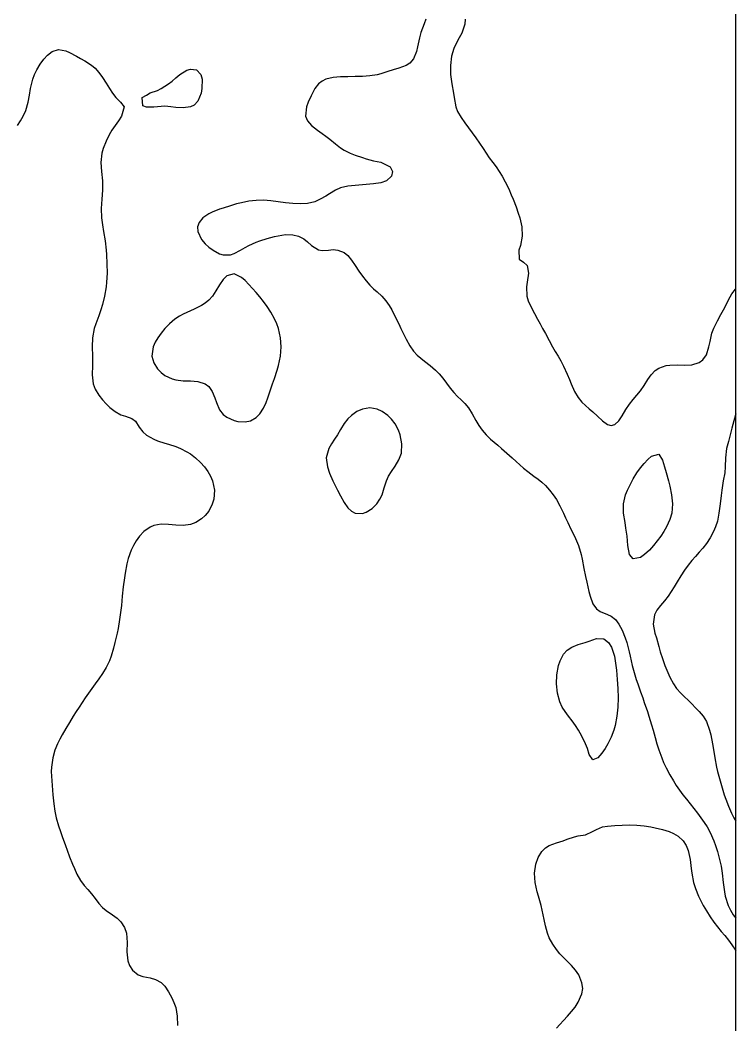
# Model space of a CAD drawing. Header units: metres. Extents: x 0 to 190, y 0 to 286.
# Drawn here: x 147 to 190, y 50.7 to 110.9 of the extents above; entities that cross this region are included whole.
import ezdxf

# ---------------------------------------------------------------- set-up
doc = ezdxf.new("R2010")
doc.units = ezdxf.units.M
doc.layers.add('engrave', color=7, linetype='Continuous')
doc.layers.add('outline', color=7, linetype='Continuous')

msp = doc.modelspace()

# ---------------------------------------------------------------- linework, layer by layer
at = {"layer": 'engrave'}
for points in [[(171.39, 110.97), (171.29, 110.7), (171.1, 110.17), (171.01, 109.86), (170.89, 109.31), (170.83, 109.03), (170.66, 108.6), (170.44, 108.33), (170.22, 108.19), (169.78, 108.04), (169.44, 107.93), (169.12, 107.83), (168.69, 107.69), (168.47, 107.63), (168.03, 107.57), (167.59, 107.54), (167.15, 107.53), (166.71, 107.52), (166.27, 107.51), (165.83, 107.47), (165.39, 107.38), (165.17, 107.26), (164.95, 107.1), (164.73, 106.81), (164.51, 106.38), (164.34, 105.99), (164.23, 105.71), (164.18, 105.16), (164.3, 104.88), (164.54, 104.61), (164.9, 104.33), (165.17, 104.13), (165.39, 103.97), (165.63, 103.78), (165.97, 103.5), (166.27, 103.27), (166.49, 103.13), (166.86, 102.95), (167.15, 102.82), (167.59, 102.68), (167.81, 102.6), (168.25, 102.49), (168.69, 102.4), (168.9, 102.31), (169.25, 102.12), (169.39, 101.84), (169.34, 101.56), (169.04, 101.28), (168.69, 101.17), (168.25, 101.1), (167.81, 101.06), (167.37, 101.02), (167.15, 101), (166.71, 100.96), (166.27, 100.86), (165.98, 100.73), (165.61, 100.51), (165.39, 100.36), (165.06, 100.18), (164.73, 100.02), (164.29, 99.92), (163.85, 99.9), (163.42, 99.92), (162.98, 99.97), (162.54, 100.03), (162.1, 100.09), (161.66, 100.12), (161.22, 100.11), (160.78, 100.06), (160.34, 99.97), (160.04, 99.9), (159.68, 99.79), (159.24, 99.65), (159.02, 99.58), (158.58, 99.41), (158.37, 99.31), (158.02, 99.07), (157.8, 98.79), (157.7, 98.52), (157.71, 98.24), (157.93, 97.77), (158.15, 97.51), (158.37, 97.31), (158.63, 97.13), (159.02, 96.91), (159.24, 96.84), (159.68, 96.84), (159.9, 96.92), (160.27, 97.13), (160.56, 97.29), (160.78, 97.41), (161.22, 97.61), (161.44, 97.69), (161.88, 97.83), (162.32, 97.94), (162.54, 97.99), (162.98, 98.06), (163.42, 98.05), (163.75, 97.96), (164.07, 97.8), (164.29, 97.63), (164.54, 97.41), (164.95, 97.15), (165.17, 97.11), (165.56, 97.13), (165.83, 97.16), (166.11, 97.13), (166.49, 96.98), (166.71, 96.8), (166.93, 96.53), (167.15, 96.21), (167.37, 95.87), (167.59, 95.56), (167.81, 95.28), (168.03, 95.03), (168.25, 94.81), (168.47, 94.63), (168.75, 94.37), (169, 94.09), (169.19, 93.81), (169.35, 93.54), (169.56, 93.12), (169.77, 92.7), (169.9, 92.43), (170.04, 92.15), (170.22, 91.79), (170.44, 91.38), (170.66, 91.07), (170.88, 90.83), (171.1, 90.64), (171.32, 90.47), (171.66, 90.21), (171.98, 89.94), (172.2, 89.72), (172.42, 89.46), (172.64, 89.16), (172.86, 88.85), (173.08, 88.59), (173.3, 88.36), (173.52, 88.16), (173.74, 87.94), (173.96, 87.67), (174.17, 87.32), (174.39, 86.91), (174.57, 86.62), (174.77, 86.34), (175.01, 86.06), (175.27, 85.8), (175.49, 85.61), (175.71, 85.43), (175.94, 85.23), (176.26, 84.96), (176.57, 84.68), (176.81, 84.45), (177.03, 84.25), (177.25, 84.06), (177.51, 83.85), (177.88, 83.57), (178.13, 83.39), (178.35, 83.21), (178.57, 83.01), (178.82, 82.74), (179.04, 82.46), (179.23, 82.18), (179.44, 81.79), (179.65, 81.36), (179.78, 81.08), (179.91, 80.8), (180.1, 80.39), (180.31, 79.97), (180.44, 79.7), (180.55, 79.42), (180.71, 78.87), (180.77, 78.59), (180.88, 78.04), (180.98, 77.56), (181.06, 77.21), (181.17, 76.65), (181.25, 76.38), (181.42, 75.93), (181.64, 75.62), (181.86, 75.46), (182.3, 75.28), (182.52, 75.19), (182.77, 74.99), (182.98, 74.71), (183.18, 74.34), (183.35, 73.88), (183.45, 73.61), (183.59, 73.05), (183.66, 72.78), (183.78, 72.22), (183.85, 71.95), (184.02, 71.39), (184.11, 71.12), (184.28, 70.64), (184.41, 70.29), (184.5, 70.01), (184.69, 69.46), (184.78, 69.18), (184.93, 68.66), (185.03, 68.35), (185.15, 67.9), (185.26, 67.52), (185.37, 67.17), (185.55, 66.69), (185.66, 66.41), (185.81, 66.09), (186.03, 65.67), (186.25, 65.3), (186.42, 65.03), (186.61, 64.75), (186.82, 64.47), (187.03, 64.2), (187.25, 63.92), (187.48, 63.64), (187.7, 63.37), (187.9, 63.09), (188.1, 62.81), (188.27, 62.54), (188.45, 62.2), (188.67, 61.71), (188.77, 61.43), (188.89, 61.07), (189.02, 60.6), (189.11, 60.19), (189.17, 59.77), (189.24, 59.22), (189.31, 58.66), (189.35, 58.39), (189.53, 57.83), (189.67, 57.56), (189.84, 57.28), (190, 57.07)], [(173.75, 110.97), (173.74, 110.68), (173.55, 110.14), (173.4, 109.86), (173.25, 109.59), (173.08, 109.22), (172.94, 108.76), (172.87, 108.2), (172.88, 107.65), (172.95, 107.1), (173.05, 106.54), (173.09, 106.27), (173.2, 105.71), (173.3, 105.44), (173.52, 105.08), (173.74, 104.77), (173.96, 104.47), (174.17, 104.16), (174.39, 103.86), (174.61, 103.55), (174.83, 103.22), (175.01, 102.95), (175.2, 102.67), (175.41, 102.39), (175.61, 102.12), (175.79, 101.84), (175.97, 101.56), (176.15, 101.23), (176.37, 100.8), (176.52, 100.45), (176.63, 100.18), (176.81, 99.72), (176.94, 99.35), (177.03, 99.07), (177.15, 98.52), (177.18, 97.96), (177.08, 97.41), (176.98, 97.13), (177, 96.58), (177.25, 96.4), (177.47, 96.21), (177.56, 95.75), (177.48, 95.2), (177.44, 94.92), (177.46, 94.37), (177.53, 94.09), (177.69, 93.74), (177.91, 93.33), (178.1, 92.98), (178.25, 92.7), (178.4, 92.43), (178.57, 92.12), (178.79, 91.71), (179, 91.32), (179.16, 91.04), (179.33, 90.77), (179.49, 90.49), (179.66, 90.17), (179.88, 89.69), (180.01, 89.38), (180.12, 89.11), (180.32, 88.65), (180.54, 88.29), (180.76, 88.02), (180.98, 87.81), (181.2, 87.62), (181.42, 87.43), (181.7, 87.17), (182, 86.89), (182.3, 86.67), (182.52, 86.61), (182.74, 86.67), (182.98, 86.89), (183.18, 87.19), (183.4, 87.57), (183.62, 87.9), (183.84, 88.18), (184.06, 88.43), (184.28, 88.7), (184.49, 89.02), (184.71, 89.37), (184.91, 89.66), (185.15, 89.92), (185.37, 90.06), (185.81, 90.21), (186.03, 90.24), (186.47, 90.26), (186.91, 90.24), (187.35, 90.26), (187.79, 90.39), (188.01, 90.55), (188.23, 90.84), (188.38, 91.32), (188.45, 91.65), (188.56, 92.15), (188.67, 92.45), (188.89, 92.89), (189.1, 93.26), (189.26, 93.54), (189.39, 93.81), (189.55, 94.14), (189.76, 94.51), (189.98, 94.78), (190, 94.8)], [(146.89, 104.61), (147.08, 104.88), (147.24, 105.16), (147.39, 105.49), (147.54, 105.99), (147.61, 106.42), (147.67, 106.82), (147.81, 107.37), (147.92, 107.65), (148.05, 107.93), (148.26, 108.28), (148.48, 108.58), (148.7, 108.82), (148.98, 109.03), (149.36, 109.16), (149.8, 109.08), (150.02, 108.98), (150.43, 108.76), (150.68, 108.62), (150.93, 108.48), (151.34, 108.22), (151.56, 108.03), (151.78, 107.78), (152, 107.48), (152.22, 107.14), (152.41, 106.82), (152.59, 106.54), (152.8, 106.27), (153.07, 105.99), (153.29, 105.71), (153.14, 105.16), (152.96, 104.88), (152.75, 104.61), (152.56, 104.33), (152.4, 104.05), (152.22, 103.67), (152.04, 103.22), (151.96, 102.95), (151.89, 102.39), (151.93, 101.84), (151.99, 101.28), (152, 101.01), (151.99, 100.73), (151.95, 100.18), (151.91, 99.62), (151.94, 99.07), (152, 98.64), (152.06, 98.24), (152.15, 97.69), (152.21, 97.13), (152.23, 96.86), (152.26, 96.3), (152.27, 95.75), (152.24, 95.2), (152.21, 94.92), (152.11, 94.37), (152, 93.87), (151.9, 93.54), (151.78, 93.19), (151.6, 92.7), (151.5, 92.43), (151.39, 91.87), (151.37, 91.32), (151.39, 90.77), (151.39, 90.21), (151.37, 89.66), (151.44, 89.11), (151.56, 88.79), (151.78, 88.43), (152, 88.16), (152.22, 87.91), (152.44, 87.7), (152.76, 87.45), (153.1, 87.25), (153.37, 87.17), (153.75, 87.04), (153.97, 86.88), (154.19, 86.52), (154.41, 86.23), (154.63, 86.03), (155.07, 85.79), (155.29, 85.7), (155.73, 85.56), (155.95, 85.5), (156.39, 85.35), (156.67, 85.23), (157.05, 85.04), (157.27, 84.91), (157.58, 84.68), (157.88, 84.4), (158.12, 84.13), (158.31, 83.85), (158.47, 83.57), (158.59, 83.29), (158.72, 82.74), (158.68, 82.19), (158.58, 81.89), (158.37, 81.48), (158.15, 81.21), (157.93, 81.01), (157.59, 80.8), (157.27, 80.68), (156.83, 80.61), (156.39, 80.63), (155.95, 80.68), (155.51, 80.7), (155.07, 80.61), (154.85, 80.52), (154.48, 80.25), (154.21, 79.97), (154.01, 79.7), (153.85, 79.42), (153.72, 79.14), (153.53, 78.64), (153.45, 78.31), (153.35, 77.76), (153.31, 77.48), (153.24, 76.93), (153.18, 76.38), (153.13, 75.82), (153.09, 75.55), (153.02, 74.99), (152.93, 74.44), (152.87, 74.16), (152.74, 73.61), (152.66, 73.27), (152.51, 72.78), (152.41, 72.5), (152.22, 72.1), (152, 71.75), (151.78, 71.43), (151.56, 71.12), (151.36, 70.84), (151.16, 70.56), (150.96, 70.29), (150.77, 70.01), (150.59, 69.73), (150.41, 69.46), (150.24, 69.18), (150.02, 68.81), (149.8, 68.44), (149.58, 68.07), (149.43, 67.8), (149.29, 67.52), (149.14, 67.15), (149.01, 66.69), (148.93, 66.13), (148.92, 65.86), (148.93, 65.58), (148.97, 65.03), (149.02, 64.47), (149.07, 63.92), (149.14, 63.48), (149.22, 63.09), (149.36, 62.61), (149.48, 62.26), (149.58, 61.96), (149.77, 61.43), (149.87, 61.15), (150.02, 60.75), (150.19, 60.32), (150.31, 60.05), (150.46, 59.72), (150.68, 59.34), (150.9, 59.04), (151.12, 58.79), (151.34, 58.54), (151.56, 58.26), (151.78, 57.96), (152, 57.71), (152.22, 57.53), (152.6, 57.28), (152.88, 57.08), (153.1, 56.86), (153.31, 56.52), (153.43, 56.17), (153.47, 55.62), (153.45, 55.06), (153.51, 54.51), (153.61, 54.23), (153.79, 53.96), (154.13, 53.68), (154.41, 53.57), (154.85, 53.49), (155.18, 53.4), (155.51, 53.22), (155.73, 52.99), (155.95, 52.66), (156.15, 52.3), (156.28, 52.02), (156.39, 51.71), (156.48, 51.19), (156.5, 50.64)], [(154.63, 105.7), (154.41, 105.78), (154.38, 106.27), (154.63, 106.42), (154.85, 106.55), (155.29, 106.7), (155.52, 106.82), (155.95, 107.09), (156.17, 107.26), (156.39, 107.45), (156.64, 107.65), (157.05, 107.91), (157.27, 107.98), (157.64, 107.93), (157.89, 107.65), (157.97, 107.37), (157.96, 106.82), (157.91, 106.54), (157.71, 106.05), (157.49, 105.82), (157.27, 105.71), (156.83, 105.65), (156.39, 105.68), (156.1, 105.71), (155.73, 105.75), (155.29, 105.71), (155.07, 105.69), (154.63, 105.7)], [(160.12, 86.86), (160.56, 86.84), (160.87, 86.89), (161.22, 87.09), (161.44, 87.31), (161.66, 87.66), (161.81, 88), (161.92, 88.28), (162.1, 88.81), (162.2, 89.11), (162.32, 89.44), (162.48, 89.94), (162.56, 90.21), (162.67, 90.77), (162.71, 91.32), (162.68, 91.87), (162.56, 92.43), (162.46, 92.7), (162.32, 93), (162.1, 93.4), (161.88, 93.75), (161.66, 94.05), (161.44, 94.33), (161.22, 94.58), (161, 94.83), (160.78, 95.07), (160.56, 95.3), (160.34, 95.48), (159.9, 95.7), (159.46, 95.59), (159.24, 95.37), (159.02, 95.04), (158.8, 94.68), (158.59, 94.37), (158.37, 94.12), (158.15, 93.95), (157.93, 93.8), (157.49, 93.59), (157.27, 93.49), (156.83, 93.29), (156.61, 93.16), (156.34, 92.98), (156.01, 92.7), (155.74, 92.43), (155.51, 92.15), (155.31, 91.87), (155.16, 91.6), (155.04, 91.32), (154.96, 90.77), (155.07, 90.38), (155.29, 90.02), (155.51, 89.79), (155.73, 89.62), (156.17, 89.41), (156.39, 89.35), (156.83, 89.3), (157.27, 89.29), (157.71, 89.25), (158.15, 89.12), (158.37, 88.95), (158.58, 88.66), (158.74, 88.28), (158.83, 88), (159.02, 87.55), (159.24, 87.28), (159.46, 87.11), (159.9, 86.92), (160.12, 86.86)], [(167.15, 81.35), (167.59, 81.33), (167.81, 81.41), (168.17, 81.63), (168.45, 81.91), (168.64, 82.19), (168.78, 82.46), (168.9, 82.87), (169.03, 83.29), (169.16, 83.57), (169.34, 83.86), (169.56, 84.17), (169.78, 84.56), (169.93, 84.96), (169.96, 85.51), (169.85, 86.06), (169.75, 86.34), (169.56, 86.71), (169.34, 87), (169.12, 87.22), (168.78, 87.45), (168.47, 87.59), (168.03, 87.67), (167.59, 87.6), (167.26, 87.45), (166.93, 87.22), (166.71, 87.01), (166.49, 86.73), (166.27, 86.38), (166.09, 86.06), (165.91, 85.79), (165.73, 85.51), (165.57, 85.23), (165.42, 84.68), (165.49, 84.13), (165.61, 83.75), (165.81, 83.29), (165.95, 83.02), (166.09, 82.74), (166.27, 82.39), (166.49, 81.99), (166.71, 81.68), (166.93, 81.47), (167.15, 81.35)], [(190, 87.32), (189.98, 87.26), (189.88, 86.89), (189.76, 86.45), (189.66, 86.06), (189.55, 85.66), (189.44, 85.23), (189.38, 84.68), (189.36, 84.13), (189.33, 83.78), (189.24, 83.29), (189.15, 82.74), (189.11, 82.41), (189.05, 81.91), (188.98, 81.36), (188.89, 80.88), (188.77, 80.53), (188.66, 80.25), (188.45, 79.87), (188.23, 79.54), (188.01, 79.26), (187.79, 79.01), (187.57, 78.76), (187.35, 78.51), (187.13, 78.24), (186.91, 77.93), (186.69, 77.59), (186.47, 77.23), (186.3, 76.93), (186.12, 76.65), (185.93, 76.38), (185.71, 76.1), (185.48, 75.82), (185.26, 75.55), (185.11, 75.27), (185.03, 74.71), (185.14, 74.16), (185.23, 73.88), (185.37, 73.36), (185.46, 73.05), (185.59, 72.64), (185.74, 72.22), (185.85, 71.95), (186.03, 71.52), (186.25, 71.12), (186.44, 70.84), (186.69, 70.56), (186.91, 70.35), (187.13, 70.14), (187.35, 69.92), (187.57, 69.69), (187.79, 69.46), (188.03, 69.18), (188.23, 68.87), (188.42, 68.35), (188.49, 68.07), (188.59, 67.52), (188.67, 67.07), (188.73, 66.69), (188.83, 66.13), (188.89, 65.86), (189.05, 65.3), (189.13, 65.03), (189.3, 64.47), (189.39, 64.2), (189.55, 63.79), (189.73, 63.37), (189.87, 63.09), (190, 62.88)], [(183.84, 78.61), (183.62, 78.88), (183.52, 79.42), (183.47, 79.97), (183.4, 80.46), (183.35, 80.8), (183.26, 81.36), (183.25, 81.91), (183.38, 82.46), (183.5, 82.74), (183.63, 83.02), (183.84, 83.41), (184.06, 83.78), (184.28, 84.08), (184.49, 84.33), (184.71, 84.57), (184.93, 84.78), (185.37, 84.9), (185.59, 84.53), (185.71, 84.13), (185.81, 83.8), (185.95, 83.29), (186.03, 82.98), (186.14, 82.46), (186.2, 81.91), (186.15, 81.36), (186.03, 80.97), (185.84, 80.53), (185.67, 80.25), (185.49, 79.97), (185.28, 79.7), (185.06, 79.42), (184.81, 79.14), (184.52, 78.87), (184.28, 78.69), (183.84, 78.61)], [(181.42, 66.56), (181.2, 66.88), (181.09, 67.24), (180.98, 67.52), (180.76, 67.99), (180.56, 68.35), (180.37, 68.63), (180.17, 68.9), (179.95, 69.18), (179.75, 69.46), (179.58, 69.73), (179.44, 70.04), (179.3, 70.56), (179.24, 71.12), (179.26, 71.67), (179.36, 72.22), (179.45, 72.5), (179.66, 72.9), (179.88, 73.15), (180.15, 73.33), (180.54, 73.48), (180.95, 73.61), (181.2, 73.69), (181.64, 73.84), (182.08, 73.82), (182.36, 73.61), (182.53, 73.33), (182.71, 72.78), (182.76, 72.5), (182.83, 71.95), (182.88, 71.39), (182.92, 70.84), (182.94, 70.29), (182.92, 69.73), (182.86, 69.18), (182.76, 68.63), (182.67, 68.35), (182.52, 67.93), (182.32, 67.52), (182.15, 67.24), (181.96, 66.97), (181.72, 66.69), (181.42, 66.56)], [(179.23, 50.48), (179.44, 50.7), (179.66, 50.93), (179.9, 51.19), (180.13, 51.47), (180.35, 51.74), (180.54, 52.03), (180.76, 52.54), (180.81, 52.85), (180.76, 53.19), (180.58, 53.68), (180.38, 53.96), (180.14, 54.23), (179.88, 54.49), (179.66, 54.71), (179.44, 54.94), (179.23, 55.19), (179.01, 55.51), (178.8, 55.89), (178.69, 56.17), (178.57, 56.62), (178.49, 57), (178.38, 57.56), (178.31, 57.83), (178.16, 58.39), (178.07, 58.66), (177.95, 59.22), (177.91, 59.77), (177.99, 60.32), (178.13, 60.72), (178.35, 61.08), (178.57, 61.29), (178.8, 61.43), (179.23, 61.59), (179.63, 61.71), (179.88, 61.8), (180.32, 61.95), (180.54, 62), (180.98, 62.07), (181.39, 62.26), (181.64, 62.39), (182, 62.54), (182.3, 62.59), (182.74, 62.62), (183.18, 62.65), (183.62, 62.66), (184.06, 62.64), (184.49, 62.6), (184.9, 62.54), (185.15, 62.49), (185.59, 62.39), (185.99, 62.26), (186.25, 62.14), (186.53, 61.98), (186.83, 61.71), (187.01, 61.43), (187.13, 61.14), (187.25, 60.6), (187.32, 60.05), (187.36, 59.77), (187.46, 59.22), (187.57, 58.85), (187.75, 58.39), (187.89, 58.11), (188.04, 57.83), (188.23, 57.51), (188.45, 57.16), (188.67, 56.84), (188.89, 56.55), (189.11, 56.28), (189.33, 56.03), (189.55, 55.76), (189.76, 55.47), (189.98, 55.15), (190, 55.12)]]:
    msp.add_lwpolyline(points, dxfattribs=at)
at = {"layer": 'outline'}
msp.add_lwpolyline([(0, 0), (190, 0), (190, 286), (0, 286)], close=True, dxfattribs=at)

doc.saveas('drawing.dxf')
